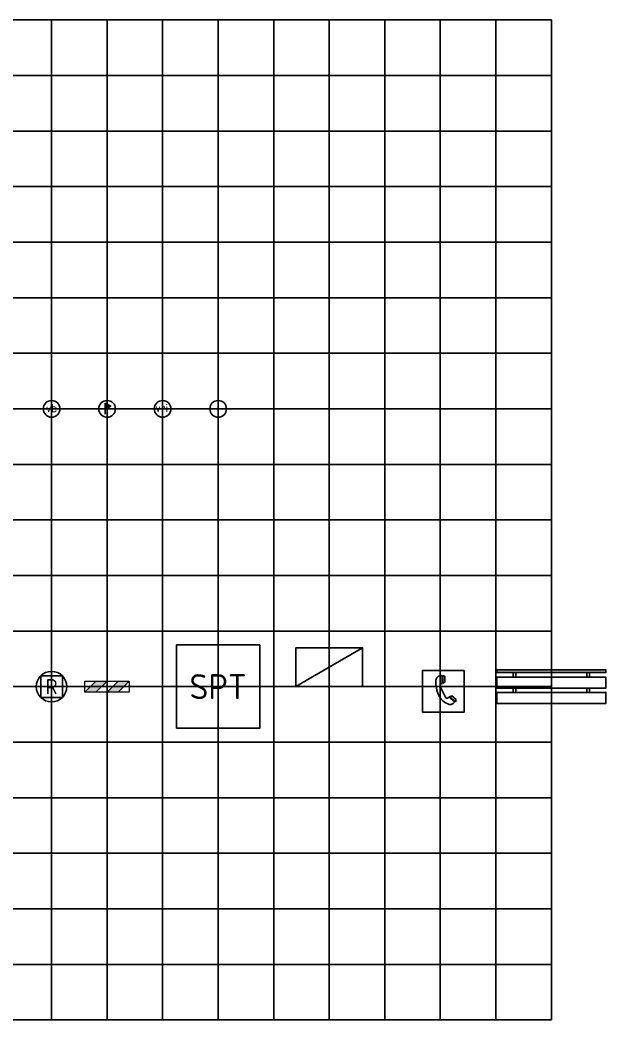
# Model space of a CAD drawing. Header units: metres. Extents: x 3179.3 to 3247.5, y 1706.9 to 1726.
# Drawn here: x 3191.84 to 3202.39, y 1707.46 to 1725.46 of the extents above; entities that cross this region are included whole.
import ezdxf
from ezdxf.enums import TextEntityAlignment as Align

# ---------------------------------------------------------------- set-up
doc = ezdxf.new("R2010")
doc.units = ezdxf.units.M
doc.layers.add('N-WE-IE-MEUBILAIR-S', color=7, linetype='Continuous', lineweight=25)
doc.layers.add('N-WE-IE-MEUBILAIR_WEGMEUBILAIR-S', color=7, linetype='Continuous', lineweight=25)
doc.styles.add('NLCS-ISO', font='NLCS-ISO.ttf')

# ---------------------------------------------------------------- blocks, each defined once
blk = doc.blocks.new('SIE-MEUBILAIR_PAAL_VERKEERSBORD-SO')
blk.add_circle((0, 0), 0.75)
at = {"style": 'NLCS-ISO'}
blk.add_text('vb', height=0.75, dxfattribs=at).set_placement((0, 0.066), align=Align.MIDDLE_CENTER)
blk = doc.blocks.new('SIE-MEUBILAIR_PAAL_VLAGGENMAST-SO')
h = blk.add_hatch(color=256)
h.dxf.hatch_style = 1
h.paths.add_polyline_path([(-0.179, 0.505), (0.321, 0.255), (-0.179, 0.005)])
blk.add_line((-0.179, 0.005), (-0.179, -0.467))
blk.add_lwpolyline([(-0.179, 0.505), (0.321, 0.255), (-0.179, 0.005)], close=True)
blk.add_circle((0, 0), 0.75)
blk = doc.blocks.new('SIE-MEUBILAIR_PAAL_VRI-SO')
blk.add_circle((0, 0), 0.75)
at = {"style": 'NLCS-ISO'}
blk.add_text('vri', height=0.75, dxfattribs=at).set_placement((-0.08, 0.074), align=Align.MIDDLE_CENTER)
blk = doc.blocks.new('SIE-MEUBILAIR_PAAL-SO')
blk.add_circle((0, 0), 0.75)
blk = doc.blocks.new('SIE-WEG_RECLAMEZUIL-SO')
for p, q in [((-0.972125, 0.972125), (0.972125, 0.972125)), ((-0.972125, -0.972125), (-0.972125, 0.972125)), ((0.972125, -0.972125), (0.972125, 0.972125)), ((-0.972125, -0.972125), (0.972125, -0.972125))]:
    blk.add_line(p, q)
blk.add_circle((0, 0), 1.375)
at = {"style": 'NLCS-ISO'}
blk.add_text('R', height=1.375, dxfattribs=at).set_placement((0, 0), align=Align.MIDDLE_CENTER)
blk = doc.blocks.new('SIE-WEG_SLAGBOOM-SO')
at = {"linetype": 'ByBlock', "lineweight": 18}
h = blk.add_hatch(color=0, dxfattribs=at)
h.dxf.hatch_style = 1
h.paths.add_polyline_path([(0, 0.5), (-1, 0.5), (-2, -0.5), (-1, -0.5)])
h.paths.add_polyline_path([(2, 0.5), (1, 0.5), (0, -0.5), (1, -0.5)])
at = {"color": 0, "linetype": 'ByBlock', "lineweight": 18}
blk.add_lwpolyline([(-2, 0.5), (2, 0.5), (2, -0.5), (-2, -0.5)], close=True, dxfattribs=at)
for points in [[(-2, -0.5), (-1, 0.5)], [(-1, -0.5), (0, 0.5)], [(0, -0.5), (1, 0.5)], [(1, -0.5), (2, 0.5)]]:
    blk.add_lwpolyline(points, dxfattribs=at)
blk = doc.blocks.new('SIE-WEG_SPEELTOESTEL-SO')
at = {"flags": 128}
blk.add_lwpolyline([(-3.75, -3.75), (3.75, -3.75), (3.75, 3.75), (-3.75, 3.75)], close=True, dxfattribs=at)
at = {"style": 'NLCS-ISO'}
blk.add_text('SPT', height=2.25, dxfattribs=at).set_placement((0, 0), align=Align.MIDDLE_CENTER)
blk = doc.blocks.new('SIE-WEG_STROOIRESERVOIR-SO')
blk.add_line((-3, 0), (3, 3.5))
at = {"flags": 128}
blk.add_lwpolyline([(-3, 0), (3, 0), (3, 3.5), (-3, 3.5), (-3, 0)], close=True, dxfattribs=at)
blk = doc.blocks.new('SIE-WEG_TELEFOONCEL-SO')
for p, q in [((0.166, 0.994), (0.166, 0.298)), ((0.243, 0.994), (0.243, 0.32)), ((0.387, 0.949), (0.243, 0.994)), ((0.42, 0.949), (0.387, 0.949)), ((0.42, 0.408), (0.42, 0.949)), ((0, 0), (0.497, -0.994)), ((0.243, 0.32), (0.398, 0.408)), ((0.398, 0.408), (0.42, 0.408)), ((1.027, -0.839), (0.829, -0.905)), ((1.425, -1.17), (1.027, -0.839)), ((0.829, -0.905), (1.37, -1.369)), ((0.829, -0.972), (1.293, -1.391)), ((1.37, -1.369), (1.425, -1.17))]:
    blk.add_line(p, q)
at = {"flags": 128}
blk.add_lwpolyline([(-1.613, -2.298), (2.137, -2.298), (2.137, 1.452), (-1.613, 1.452)], close=True, dxfattribs=at)
for centre, radius, start, end in [((0.087, 0.523), 0.477, 80.51667, 187.10316), ((2.16, 0.344), 2.55, 177.30665, 201.63161), ((0.242, 0.06), 0.25, 107.8742, 193.98099), ((1.201, -0.162), 1.476, 197.09248, 247.22444), ((0.605, -0.833), 0.194, 235.97913, 318.87292), ((0.894, -1.122), 0.481, 236.62553, 325.97821), ((0.784, -1.005), 0.0553, 36.90511, 126.84645)]:
    blk.add_arc(centre, radius, start, end)
blk = doc.blocks.new('SIE-WEG_ZITBANK_MET_LEUNING')
blk.add_hatch(color=256).paths.add_polyline_path([(-0.984, 0.302), (-0.984, 0.253), (0.984, 0.253), (0.984, 0.302)])
for p, q in [((-0.689, 0.253), (-0.689, 0.172)), ((-0.64, 0.253), (-0.64, 0.172)), ((0.64, 0.253), (0.64, 0.172)), ((0.689, 0.253), (0.689, 0.172)), ((-0.689, -0.105), (-0.689, -0.025)), ((-0.64, -0.105), (-0.64, -0.025)), ((0.64, -0.105), (0.64, -0.025)), ((0.689, -0.105), (0.689, -0.025))]:
    blk.add_line(p, q)
at = {"flags": 128}
for points in [[(-0.984, 0.253), (-0.984, 0.302), (0.984, 0.302), (0.984, 0.253)], [(0.984, 0.172), (0.984, -0.025), (-0.984, -0.025), (-0.984, 0.172)], [(-0.984, -0.105), (-0.984, -0.302), (0.984, -0.302), (0.984, -0.105)]]:
    blk.add_lwpolyline(points, close=True, dxfattribs=at)

msp = doc.modelspace()

# ---------------------------------------------------------------- linework, layer by layer
at = {"color": 250, "true_color": 0x333333, "flags": 128}
for points in [[(3180.409, 1725.458), (3201.409, 1725.458)], [(3192.409, 1707.458), (3192.409, 1725.458)], [(3193.409, 1707.458), (3193.409, 1725.458)], [(3194.409, 1707.458), (3194.409, 1725.458)], [(3195.409, 1707.458), (3195.409, 1725.458)], [(3196.409, 1707.458), (3196.409, 1725.458)], [(3197.409, 1707.458), (3197.409, 1725.458)], [(3198.409, 1707.458), (3198.409, 1725.458)], [(3199.409, 1707.458), (3199.409, 1725.458)], [(3200.409, 1707.458), (3200.409, 1725.458)], [(3201.409, 1707.458), (3201.409, 1725.458)], [(3180.409, 1724.458), (3201.409, 1724.458)], [(3180.409, 1723.458), (3201.409, 1723.458)], [(3180.409, 1722.458), (3201.409, 1722.458)], [(3180.409, 1721.458), (3201.409, 1721.458)], [(3180.409, 1720.458), (3201.409, 1720.458)], [(3180.409, 1719.458), (3201.409, 1719.458)], [(3180.409, 1718.458), (3201.409, 1718.458)], [(3180.409, 1717.458), (3201.409, 1717.458)], [(3180.409, 1716.458), (3201.409, 1716.458)], [(3180.409, 1715.458), (3201.409, 1715.458)], [(3180.409, 1714.458), (3201.409, 1714.458)], [(3180.409, 1713.458), (3201.409, 1713.458)], [(3180.409, 1712.458), (3201.409, 1712.458)], [(3180.409, 1711.458), (3201.409, 1711.458)], [(3180.409, 1710.458), (3201.409, 1710.458)], [(3180.409, 1709.458), (3201.409, 1709.458)], [(3180.409, 1708.458), (3201.409, 1708.458)], [(3180.409, 1707.458), (3201.409, 1707.458)]]:
    msp.add_lwpolyline(points, dxfattribs=at)

# ---------------------------------------------------------------- block references
at = {"layer": 'N-WE-IE-MEUBILAIR-S', "xscale": 0.2, "yscale": 0.2, "zscale": 0.2}
for name, p in [('SIE-MEUBILAIR_PAAL_VERKEERSBORD-SO', (3192.409, 1718.458)), ('SIE-MEUBILAIR_PAAL_VLAGGENMAST-SO', (3193.409, 1718.458)), ('SIE-MEUBILAIR_PAAL_VRI-SO', (3194.409, 1718.458)), ('SIE-MEUBILAIR_PAAL-SO', (3195.409, 1718.458))]:
    msp.add_blockref(name, p, dxfattribs=at)
at = {"layer": 'N-WE-IE-MEUBILAIR_WEGMEUBILAIR-S', "xscale": 0.2, "yscale": 0.2, "zscale": 0.2}
for name, p in [('SIE-WEG_SPEELTOESTEL-SO', (3195.409, 1713.458)), ('SIE-WEG_STROOIRESERVOIR-SO', (3197.409, 1713.458)), ('SIE-WEG_RECLAMEZUIL-SO', (3192.409, 1713.458)), ('SIE-WEG_TELEFOONCEL-SO', (3199.409, 1713.458)), ('SIE-WEG_SLAGBOOM-SO', (3193.409, 1713.458))]:
    msp.add_blockref(name, p, dxfattribs=at)
at = {"layer": 'N-WE-IE-MEUBILAIR_WEGMEUBILAIR-S'}
msp.add_blockref('SIE-WEG_ZITBANK_MET_LEUNING', (3201.409, 1713.458), dxfattribs=at)

doc.saveas('drawing.dxf')
